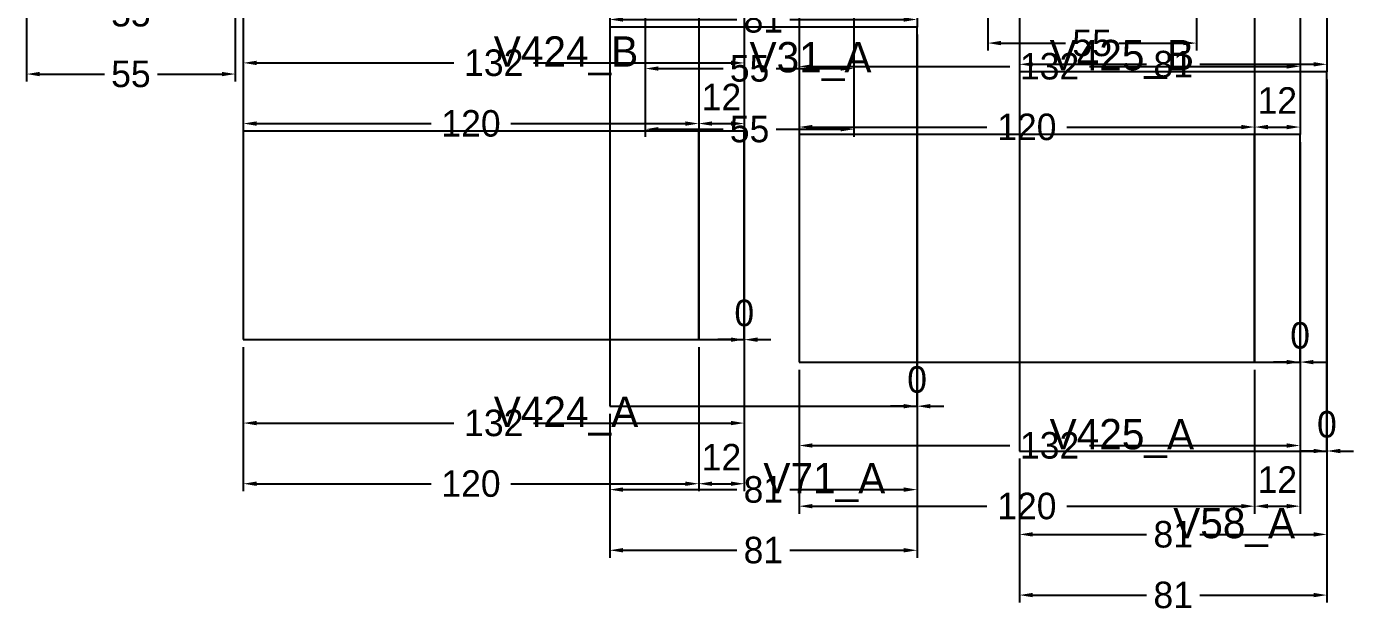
# Model space of a CAD drawing. Header units: metres. Extents: x 946 to 6411, y 1397 to 3666.
# Drawn here: x 5181 to 5530.6, y 1884.6 to 2039.2 of the extents above; entities that cross this region are included whole.
import ezdxf

# ---------------------------------------------------------------- set-up
doc = ezdxf.new("R2010")
doc.units = ezdxf.units.M
doc.layers.add('COTA', color=3, linetype='Continuous')
doc.dimstyles.new('COTA_VIG', dxfattribs={"dimtxt": 7, "dimasz": 3.5, "dimexe": 2, "dimexo": 2, "dimgap": 1.5, "dimtad": 1, "dimdec": 1, "dimcen": 2.5, "dimclrd": 3, "dimclre": 3, "dimclrt": 3, "dimazin": 3, "dimtfac": 1, "dimtmove": 0, "dimatfit": 3})

# ---------------------------------------------------------------- blocks, each defined once
blk = doc.blocks.new('_CLOSEDFILLED')
at = {"color": 0, "linetype": 'BYBLOCK'}
blk.add_solid([(-1, 0.164), (0, 0), (-1, -0.164)], dxfattribs=at)
blk = doc.blocks.new('*D328')
at = {"color": 3}
for p, q in [((5180.97, 2062.63), (5180.97, 2040.63)), ((5235.97, 2062.63), (5235.97, 2040.63)), ((5184.47, 2042.63), (5201.47, 2042.63)), ((5215.47, 2042.63), (5232.47, 2042.63))]:
    blk.add_line(p, q, dxfattribs=at)
at = {"layer": 'Defpoints'}
for p in [(5180.97, 2064.63), (5235.97, 2064.63), (5180.97, 2042.63)]:
    blk.add_point(p, dxfattribs=at)
at = {"layer": 'COTA', "color": 3, "xscale": 3.5, "yscale": 3.5, "rotation": 180}
blk.add_blockref('_CLOSEDFILLED', (5180.97, 2042.63), dxfattribs=at)
at = {"layer": 'COTA', "color": 3, "xscale": 3.5, "yscale": 3.5}
blk.add_blockref('_CLOSEDFILLED', (5235.97, 2042.63), dxfattribs=at)
at = {"layer": 'COTA', "color": 3, "insert": (5208.47, 2042.63), "char_height": 7, "attachment_point": 5}
blk.add_mtext('55', dxfattribs=at)
blk = doc.blocks.new('*D329')
at = {"color": 3}
for p, q in [((5180.97, 2062.63), (5180.97, 2024.63)), ((5235.97, 2062.63), (5235.97, 2024.63)), ((5184.47, 2026.63), (5201.47, 2026.63)), ((5215.47, 2026.63), (5232.47, 2026.63))]:
    blk.add_line(p, q, dxfattribs=at)
at = {"layer": 'Defpoints'}
for p in [(5180.97, 2064.63), (5235.97, 2064.63), (5180.97, 2026.63)]:
    blk.add_point(p, dxfattribs=at)
at = {"layer": 'COTA', "color": 3, "xscale": 3.5, "yscale": 3.5, "rotation": 180}
blk.add_blockref('_CLOSEDFILLED', (5180.97, 2026.63), dxfattribs=at)
at = {"layer": 'COTA', "color": 3, "xscale": 3.5, "yscale": 3.5}
blk.add_blockref('_CLOSEDFILLED', (5235.97, 2026.63), dxfattribs=at)
at = {"layer": 'COTA', "color": 3, "insert": (5208.47, 2026.63), "char_height": 7, "attachment_point": 5}
blk.add_mtext('55', dxfattribs=at)
blk = doc.blocks.new('*D337')
at = {"color": 3}
for p, q in [((5343.97, 2048.08), (5343.97, 2026.08)), ((5398.97, 2048.08), (5398.97, 2026.08)), ((5347.47, 2028.08), (5364.47, 2028.08)), ((5378.47, 2028.08), (5395.47, 2028.08))]:
    blk.add_line(p, q, dxfattribs=at)
at = {"layer": 'Defpoints'}
for p in [(5343.97, 2050.08), (5398.97, 2050.08), (5343.97, 2028.08)]:
    blk.add_point(p, dxfattribs=at)
at = {"layer": 'COTA', "color": 3, "xscale": 3.5, "yscale": 3.5, "rotation": 180}
blk.add_blockref('_CLOSEDFILLED', (5343.97, 2028.08), dxfattribs=at)
at = {"layer": 'COTA', "color": 3, "xscale": 3.5, "yscale": 3.5}
blk.add_blockref('_CLOSEDFILLED', (5398.97, 2028.08), dxfattribs=at)
at = {"layer": 'COTA', "color": 3, "insert": (5371.47, 2028.08), "char_height": 7, "attachment_point": 5}
blk.add_mtext('55', dxfattribs=at)
blk = doc.blocks.new('*D338')
at = {"color": 3}
for p, q in [((5343.97, 2048.08), (5343.97, 2010.08)), ((5398.97, 2048.08), (5398.97, 2010.08)), ((5347.47, 2012.08), (5364.47, 2012.08)), ((5378.47, 2012.08), (5395.47, 2012.08))]:
    blk.add_line(p, q, dxfattribs=at)
at = {"layer": 'Defpoints'}
for p in [(5343.97, 2050.08), (5398.97, 2050.08), (5343.97, 2012.08)]:
    blk.add_point(p, dxfattribs=at)
at = {"layer": 'COTA', "color": 3, "xscale": 3.5, "yscale": 3.5, "rotation": 180}
blk.add_blockref('_CLOSEDFILLED', (5343.97, 2012.08), dxfattribs=at)
at = {"layer": 'COTA', "color": 3, "xscale": 3.5, "yscale": 3.5}
blk.add_blockref('_CLOSEDFILLED', (5398.97, 2012.08), dxfattribs=at)
at = {"layer": 'COTA', "color": 3, "insert": (5371.47, 2012.08), "char_height": 7, "attachment_point": 5}
blk.add_mtext('55', dxfattribs=at)
blk = doc.blocks.new('*D484')
at = {"color": 3}
for p, q in [((5442.58, 1925.2), (5442.58, 1903.2)), ((5523.58, 1925.2), (5523.58, 1903.2)), ((5446.08, 1905.2), (5476.08, 1905.2)), ((5490.08, 1905.2), (5520.08, 1905.2))]:
    blk.add_line(p, q, dxfattribs=at)
at = {"layer": 'Defpoints'}
for p in [(5442.58, 1927.2), (5523.58, 1927.2), (5442.58, 1905.2)]:
    blk.add_point(p, dxfattribs=at)
at = {"layer": 'COTA', "color": 3, "xscale": 3.5, "yscale": 3.5, "rotation": 180}
blk.add_blockref('_CLOSEDFILLED', (5442.58, 1905.2), dxfattribs=at)
at = {"layer": 'COTA', "color": 3, "xscale": 3.5, "yscale": 3.5}
blk.add_blockref('_CLOSEDFILLED', (5523.58, 1905.2), dxfattribs=at)
at = {"layer": 'COTA', "color": 3, "insert": (5483.08, 1905.2), "char_height": 7, "attachment_point": 5}
blk.add_mtext('81', dxfattribs=at)
blk = doc.blocks.new('*D485')
at = {"color": 3}
for p, q in [((5442.58, 1925.2), (5442.58, 1887.2)), ((5523.58, 1925.2), (5523.58, 1887.2)), ((5446.08, 1889.2), (5476.08, 1889.2)), ((5490.08, 1889.2), (5520.08, 1889.2))]:
    blk.add_line(p, q, dxfattribs=at)
at = {"layer": 'Defpoints'}
for p in [(5442.58, 1927.2), (5523.58, 1927.2), (5442.58, 1889.2)]:
    blk.add_point(p, dxfattribs=at)
at = {"layer": 'COTA', "color": 3, "xscale": 3.5, "yscale": 3.5, "rotation": 180}
blk.add_blockref('_CLOSEDFILLED', (5442.58, 1889.2), dxfattribs=at)
at = {"layer": 'COTA', "color": 3, "xscale": 3.5, "yscale": 3.5}
blk.add_blockref('_CLOSEDFILLED', (5523.58, 1889.2), dxfattribs=at)
at = {"layer": 'COTA', "color": 3, "insert": (5483.08, 1889.2), "char_height": 7, "attachment_point": 5}
blk.add_mtext('81', dxfattribs=at)
blk = doc.blocks.new('*D488')
at = {"color": 3}
for p, q in [((5442.58, 2065.2), (5442.58, 2027.2)), ((5523.58, 2065.2), (5523.58, 2027.2)), ((5446.08, 2029.2), (5476.08, 2029.2)), ((5490.08, 2029.2), (5520.08, 2029.2))]:
    blk.add_line(p, q, dxfattribs=at)
at = {"layer": 'Defpoints'}
for p in [(5442.58, 2067.2), (5523.58, 2067.2), (5442.58, 2029.2)]:
    blk.add_point(p, dxfattribs=at)
at = {"layer": 'COTA', "color": 3, "xscale": 3.5, "yscale": 3.5, "rotation": 180}
blk.add_blockref('_CLOSEDFILLED', (5442.58, 2029.2), dxfattribs=at)
at = {"layer": 'COTA', "color": 3, "xscale": 3.5, "yscale": 3.5}
blk.add_blockref('_CLOSEDFILLED', (5523.58, 2029.2), dxfattribs=at)
at = {"layer": 'COTA', "color": 3, "insert": (5483.08, 2029.2), "char_height": 7, "attachment_point": 5}
blk.add_mtext('81', dxfattribs=at)
blk = doc.blocks.new('*D643')
at = {"color": 3}
for p, q in [((5334.61, 1937.02), (5334.61, 1915.02)), ((5415.61, 1937.02), (5415.61, 1915.02)), ((5338.11, 1917.02), (5368.11, 1917.02)), ((5382.11, 1917.02), (5412.11, 1917.02))]:
    blk.add_line(p, q, dxfattribs=at)
at = {"layer": 'Defpoints'}
for p in [(5334.61, 1939.02), (5415.61, 1939.02), (5334.61, 1917.02)]:
    blk.add_point(p, dxfattribs=at)
at = {"layer": 'COTA', "color": 3, "xscale": 3.5, "yscale": 3.5, "rotation": 180}
blk.add_blockref('_CLOSEDFILLED', (5334.61, 1917.02), dxfattribs=at)
at = {"layer": 'COTA', "color": 3, "xscale": 3.5, "yscale": 3.5}
blk.add_blockref('_CLOSEDFILLED', (5415.61, 1917.02), dxfattribs=at)
at = {"layer": 'COTA', "color": 3, "insert": (5375.11, 1917.02), "char_height": 7, "attachment_point": 5}
blk.add_mtext('81', dxfattribs=at)
blk = doc.blocks.new('*D644')
at = {"color": 3}
for p, q in [((5334.61, 1937.02), (5334.61, 1899.02)), ((5415.61, 1937.02), (5415.61, 1899.02)), ((5338.11, 1901.02), (5368.11, 1901.02)), ((5382.11, 1901.02), (5412.11, 1901.02))]:
    blk.add_line(p, q, dxfattribs=at)
at = {"layer": 'Defpoints'}
for p in [(5334.61, 1939.02), (5415.61, 1939.02), (5334.61, 1901.02)]:
    blk.add_point(p, dxfattribs=at)
at = {"layer": 'COTA', "color": 3, "xscale": 3.5, "yscale": 3.5, "rotation": 180}
blk.add_blockref('_CLOSEDFILLED', (5334.61, 1901.02), dxfattribs=at)
at = {"layer": 'COTA', "color": 3, "xscale": 3.5, "yscale": 3.5}
blk.add_blockref('_CLOSEDFILLED', (5415.61, 1901.02), dxfattribs=at)
at = {"layer": 'COTA', "color": 3, "insert": (5375.11, 1901.02), "char_height": 7, "attachment_point": 5}
blk.add_mtext('81', dxfattribs=at)
blk = doc.blocks.new('*D647')
at = {"color": 3}
for p, q in [((5334.61, 2077.02), (5334.61, 2039.02)), ((5415.61, 2077.02), (5415.61, 2039.02)), ((5338.11, 2041.02), (5368.11, 2041.02)), ((5382.11, 2041.02), (5412.11, 2041.02))]:
    blk.add_line(p, q, dxfattribs=at)
at = {"layer": 'Defpoints'}
for p in [(5334.61, 2079.02), (5415.61, 2079.02), (5334.61, 2041.02)]:
    blk.add_point(p, dxfattribs=at)
at = {"layer": 'COTA', "color": 3, "xscale": 3.5, "yscale": 3.5, "rotation": 180}
blk.add_blockref('_CLOSEDFILLED', (5334.61, 2041.02), dxfattribs=at)
at = {"layer": 'COTA', "color": 3, "xscale": 3.5, "yscale": 3.5}
blk.add_blockref('_CLOSEDFILLED', (5415.61, 2041.02), dxfattribs=at)
at = {"layer": 'COTA', "color": 3, "insert": (5375.11, 2041.02), "char_height": 7, "attachment_point": 5}
blk.add_mtext('81', dxfattribs=at)
blk = doc.blocks.new('*D2047')
at = {"color": 3}
for p, q in [((5238.07, 1954.57), (5238.07, 1932.57)), ((5370.07, 1954.57), (5370.07, 1932.57)), ((5241.57, 1934.57), (5293.57, 1934.57)), ((5314.57, 1934.57), (5366.57, 1934.57))]:
    blk.add_line(p, q, dxfattribs=at)
at = {"layer": 'Defpoints'}
for p in [(5238.07, 1956.57), (5370.07, 1956.57), (5238.07, 1934.57)]:
    blk.add_point(p, dxfattribs=at)
at = {"layer": 'COTA', "color": 3, "xscale": 3.5, "yscale": 3.5, "rotation": 180}
blk.add_blockref('_CLOSEDFILLED', (5238.07, 1934.57), dxfattribs=at)
at = {"layer": 'COTA', "color": 3, "xscale": 3.5, "yscale": 3.5}
blk.add_blockref('_CLOSEDFILLED', (5370.07, 1934.57), dxfattribs=at)
at = {"layer": 'COTA', "color": 3, "insert": (5304.07, 1934.57), "char_height": 7, "attachment_point": 5}
blk.add_mtext('132', dxfattribs=at)
blk = doc.blocks.new('*D2048')
at = {"color": 3}
for p, q in [((5238.07, 1954.57), (5238.07, 1916.57)), ((5358.07, 1954.57), (5358.07, 1916.57)), ((5241.57, 1918.57), (5287.57, 1918.57)), ((5308.57, 1918.57), (5354.57, 1918.57))]:
    blk.add_line(p, q, dxfattribs=at)
at = {"layer": 'Defpoints'}
for p in [(5238.07, 1956.57), (5358.07, 1956.57), (5238.07, 1918.57)]:
    blk.add_point(p, dxfattribs=at)
at = {"layer": 'COTA', "color": 3, "xscale": 3.5, "yscale": 3.5, "rotation": 180}
blk.add_blockref('_CLOSEDFILLED', (5238.07, 1918.57), dxfattribs=at)
at = {"layer": 'COTA', "color": 3, "xscale": 3.5, "yscale": 3.5}
blk.add_blockref('_CLOSEDFILLED', (5358.07, 1918.57), dxfattribs=at)
at = {"layer": 'COTA', "color": 3, "insert": (5298.07, 1918.57), "char_height": 7, "attachment_point": 5}
blk.add_mtext('120', dxfattribs=at)
blk = doc.blocks.new('*D2051')
at = {"color": 3}
for p, q in [((5238.07, 2049.57), (5238.07, 2027.57)), ((5370.07, 2049.57), (5370.07, 2027.57)), ((5241.57, 2029.57), (5293.57, 2029.57)), ((5314.57, 2029.57), (5366.57, 2029.57))]:
    blk.add_line(p, q, dxfattribs=at)
at = {"layer": 'Defpoints'}
for p in [(5238.07, 2051.57), (5370.07, 2051.57), (5238.07, 2029.57)]:
    blk.add_point(p, dxfattribs=at)
at = {"layer": 'COTA', "color": 3, "xscale": 3.5, "yscale": 3.5, "rotation": 180}
blk.add_blockref('_CLOSEDFILLED', (5238.07, 2029.57), dxfattribs=at)
at = {"layer": 'COTA', "color": 3, "xscale": 3.5, "yscale": 3.5}
blk.add_blockref('_CLOSEDFILLED', (5370.07, 2029.57), dxfattribs=at)
at = {"layer": 'COTA', "color": 3, "insert": (5304.07, 2029.57), "char_height": 7, "attachment_point": 5}
blk.add_mtext('132', dxfattribs=at)
blk = doc.blocks.new('*D2052')
at = {"color": 3}
for p, q in [((5238.07, 2049.57), (5238.07, 2011.57)), ((5358.07, 2049.57), (5358.07, 2011.57)), ((5241.57, 2013.57), (5287.57, 2013.57)), ((5308.57, 2013.57), (5354.57, 2013.57))]:
    blk.add_line(p, q, dxfattribs=at)
at = {"layer": 'Defpoints'}
for p in [(5238.07, 2051.57), (5358.07, 2051.57), (5238.07, 2013.57)]:
    blk.add_point(p, dxfattribs=at)
at = {"layer": 'COTA', "color": 3, "xscale": 3.5, "yscale": 3.5, "rotation": 180}
blk.add_blockref('_CLOSEDFILLED', (5238.07, 2013.57), dxfattribs=at)
at = {"layer": 'COTA', "color": 3, "xscale": 3.5, "yscale": 3.5}
blk.add_blockref('_CLOSEDFILLED', (5358.07, 2013.57), dxfattribs=at)
at = {"layer": 'COTA', "color": 3, "insert": (5298.07, 2013.57), "char_height": 7, "attachment_point": 5}
blk.add_mtext('120', dxfattribs=at)
blk = doc.blocks.new('*D2059')
at = {"color": 3}
for p, q in [((5384.52, 1948.65), (5384.52, 1926.65)), ((5516.52, 1948.65), (5516.52, 1926.65)), ((5388.02, 1928.65), (5440.02, 1928.65)), ((5461.02, 1928.65), (5513.02, 1928.65))]:
    blk.add_line(p, q, dxfattribs=at)
at = {"layer": 'Defpoints'}
for p in [(5384.52, 1950.65), (5516.52, 1950.65), (5384.52, 1928.65)]:
    blk.add_point(p, dxfattribs=at)
at = {"layer": 'COTA', "color": 3, "xscale": 3.5, "yscale": 3.5, "rotation": 180}
blk.add_blockref('_CLOSEDFILLED', (5384.52, 1928.65), dxfattribs=at)
at = {"layer": 'COTA', "color": 3, "xscale": 3.5, "yscale": 3.5}
blk.add_blockref('_CLOSEDFILLED', (5516.52, 1928.65), dxfattribs=at)
at = {"layer": 'COTA', "color": 3, "insert": (5450.52, 1928.65), "char_height": 7, "attachment_point": 5}
blk.add_mtext('132', dxfattribs=at)
blk = doc.blocks.new('*D2060')
at = {"color": 3}
for p, q in [((5384.52, 1948.65), (5384.52, 1910.65)), ((5504.52, 1948.65), (5504.52, 1910.65)), ((5388.02, 1912.65), (5434.02, 1912.65)), ((5455.02, 1912.65), (5501.02, 1912.65))]:
    blk.add_line(p, q, dxfattribs=at)
at = {"layer": 'Defpoints'}
for p in [(5384.52, 1950.65), (5504.52, 1950.65), (5384.52, 1912.65)]:
    blk.add_point(p, dxfattribs=at)
at = {"layer": 'COTA', "color": 3, "xscale": 3.5, "yscale": 3.5, "rotation": 180}
blk.add_blockref('_CLOSEDFILLED', (5384.52, 1912.65), dxfattribs=at)
at = {"layer": 'COTA', "color": 3, "xscale": 3.5, "yscale": 3.5}
blk.add_blockref('_CLOSEDFILLED', (5504.52, 1912.65), dxfattribs=at)
at = {"layer": 'COTA', "color": 3, "insert": (5444.52, 1912.65), "char_height": 7, "attachment_point": 5}
blk.add_mtext('120', dxfattribs=at)
blk = doc.blocks.new('*D2063')
at = {"color": 3}
for p, q in [((5384.52, 2048.65), (5384.52, 2026.65)), ((5516.52, 2048.65), (5516.52, 2026.65)), ((5388.02, 2028.65), (5440.02, 2028.65)), ((5461.02, 2028.65), (5513.02, 2028.65))]:
    blk.add_line(p, q, dxfattribs=at)
at = {"layer": 'Defpoints'}
for p in [(5384.52, 2050.65), (5516.52, 2050.65), (5384.52, 2028.65)]:
    blk.add_point(p, dxfattribs=at)
at = {"layer": 'COTA', "color": 3, "xscale": 3.5, "yscale": 3.5, "rotation": 180}
blk.add_blockref('_CLOSEDFILLED', (5384.52, 2028.65), dxfattribs=at)
at = {"layer": 'COTA', "color": 3, "xscale": 3.5, "yscale": 3.5}
blk.add_blockref('_CLOSEDFILLED', (5516.52, 2028.65), dxfattribs=at)
at = {"layer": 'COTA', "color": 3, "insert": (5450.52, 2028.65), "char_height": 7, "attachment_point": 5}
blk.add_mtext('132', dxfattribs=at)
blk = doc.blocks.new('*D2064')
at = {"color": 3}
for p, q in [((5384.52, 2048.65), (5384.52, 2010.65)), ((5504.52, 2048.65), (5504.52, 2010.65)), ((5388.02, 2012.65), (5434.02, 2012.65)), ((5455.02, 2012.65), (5501.02, 2012.65))]:
    blk.add_line(p, q, dxfattribs=at)
at = {"layer": 'Defpoints'}
for p in [(5384.52, 2050.65), (5504.52, 2050.65), (5384.52, 2012.65)]:
    blk.add_point(p, dxfattribs=at)
at = {"layer": 'COTA', "color": 3, "xscale": 3.5, "yscale": 3.5, "rotation": 180}
blk.add_blockref('_CLOSEDFILLED', (5384.52, 2012.65), dxfattribs=at)
at = {"layer": 'COTA', "color": 3, "xscale": 3.5, "yscale": 3.5}
blk.add_blockref('_CLOSEDFILLED', (5504.52, 2012.65), dxfattribs=at)
at = {"layer": 'COTA', "color": 3, "insert": (5444.52, 2012.65), "char_height": 7, "attachment_point": 5}
blk.add_mtext('120', dxfattribs=at)
blk = doc.blocks.new('*D2072')
at = {"color": 3}
for p, q in [((5434.22, 2070.8), (5434.22, 2032.8)), ((5489.22, 2070.8), (5489.22, 2032.8)), ((5437.72, 2034.8), (5454.72, 2034.8)), ((5468.72, 2034.8), (5485.72, 2034.8))]:
    blk.add_line(p, q, dxfattribs=at)
at = {"layer": 'Defpoints'}
for p in [(5434.22, 2072.8), (5489.22, 2072.8), (5434.22, 2034.8)]:
    blk.add_point(p, dxfattribs=at)
at = {"layer": 'COTA', "color": 3, "xscale": 3.5, "yscale": 3.5, "rotation": 180}
blk.add_blockref('_CLOSEDFILLED', (5434.22, 2034.8), dxfattribs=at)
at = {"layer": 'COTA', "color": 3, "xscale": 3.5, "yscale": 3.5}
blk.add_blockref('_CLOSEDFILLED', (5489.22, 2034.8), dxfattribs=at)
at = {"layer": 'COTA', "color": 3, "insert": (5461.72, 2034.8), "char_height": 7, "attachment_point": 5}
blk.add_mtext('55', dxfattribs=at)

msp = doc.modelspace()

# ---------------------------------------------------------------- linework, layer by layer
at = {"layer": 'Paineis'}
for points in [[(5334.61, 1939.02), (5415.61, 1939.02), (5415.61, 2039.02), (5334.61, 2039.02)], [(5442.58, 1927.2), (5523.58, 1927.2), (5523.58, 2027.2), (5442.58, 2027.2)], [(5238.07, 1956.57), (5358.07, 1956.57), (5358.07, 2011.57), (5238.07, 2011.57)], [(5358.07, 1956.57), (5370.07, 1956.57), (5370.07, 2011.57), (5358.07, 2011.57)], [(5384.52, 1950.65), (5504.52, 1950.65), (5504.52, 2010.65), (5384.52, 2010.65)], [(5504.52, 1950.65), (5516.52, 1950.65), (5516.52, 2010.65), (5504.52, 2010.65)]]:
    msp.add_lwpolyline(points, close=True, dxfattribs=at)

# ---------------------------------------------------------------- texts
at = {"layer": 'Texto Secao', "char_height": 8, "attachment_point": 1}
for s, insert in [('V424_B', (5304.07, 2036.57)), ('V31_A', (5371.47, 2035.08)), ('V425_B', (5450.52, 2035.65)), ('V424_A', (5304.07, 1941.57)), ('V425_A', (5450.52, 1935.65)), ('V71_A', (5375.11, 1924.02)), ('V58_A', (5483.08, 1912.2))]:
    msp.add_mtext(s, dxfattribs=dict(at, insert=insert))

# ---------------------------------------------------------------- dimensions: what is measured, and where the dimension line sits
at = {"layer": 'COTA'}
for base, p1, p2, picture, middle in [((5334.61, 2041.02), (5334.61, 2079.02), (5415.61, 2079.02), '*D647', (5375.11, 2041.02)), ((5434.22, 2034.8), (5434.22, 2072.8), (5489.22, 2072.8), '*D2072', (5461.72, 2034.8)), ((5442.58, 2029.2), (5442.58, 2067.2), (5523.58, 2067.2), '*D488', (5483.08, 2029.2)), ((5180.97, 2042.63), (5180.97, 2064.63), (5235.97, 2064.63), '*D328', (5208.47, 2042.63)), ((5180.97, 2026.63), (5180.97, 2064.63), (5235.97, 2064.63), '*D329', (5208.47, 2026.63)), ((5238.07, 2029.57), (5238.07, 2051.57), (5370.07, 2051.57), '*D2051', (5304.07, 2029.57)), ((5238.07, 2013.57), (5238.07, 2051.57), (5358.07, 2051.57), '*D2052', (5298.07, 2013.57)), ((5343.97, 2028.08), (5343.97, 2050.08), (5398.97, 2050.08), '*D337', (5371.47, 2028.08)), ((5343.97, 2012.08), (5343.97, 2050.08), (5398.97, 2050.08), '*D338', (5371.47, 2012.08)), ((5384.52, 2028.65), (5384.52, 2050.65), (5516.52, 2050.65), '*D2063', (5450.52, 2028.65)), ((5384.52, 2012.65), (5384.52, 2050.65), (5504.52, 2050.65), '*D2064', (5444.52, 2012.65)), ((5238.07, 1934.57), (5238.07, 1956.57), (5370.07, 1956.57), '*D2047', (5304.07, 1934.57)), ((5238.07, 1918.57), (5238.07, 1956.57), (5358.07, 1956.57), '*D2048', (5298.07, 1918.57)), ((5384.52, 1928.65), (5384.52, 1950.65), (5516.52, 1950.65), '*D2059', (5450.52, 1928.65)), ((5384.52, 1912.65), (5384.52, 1950.65), (5504.52, 1950.65), '*D2060', (5444.52, 1912.65)), ((5334.61, 1917.02), (5334.61, 1939.02), (5415.61, 1939.02), '*D643', (5375.11, 1917.02)), ((5334.61, 1901.02), (5334.61, 1939.02), (5415.61, 1939.02), '*D644', (5375.11, 1901.02)), ((5442.58, 1905.2), (5442.58, 1927.2), (5523.58, 1927.2), '*D484', (5483.08, 1905.2)), ((5442.58, 1889.2), (5442.58, 1927.2), (5523.58, 1927.2), '*D485', (5483.08, 1889.2))]:
    dim = msp.add_linear_dim(base=base, p1=p1, p2=p2, dimstyle='COTA_VIG', dxfattribs=at)
    dim.commit()
    dim.dimension.update_dxf_attribs({"geometry": picture, "text_midpoint": middle})
for base, p1, p2 in [((5358.07, 2013.57), (5358.07, 2051.57), (5370.07, 2051.57)), ((5504.52, 2012.65), (5504.52, 2050.65), (5516.52, 2050.65)), ((5415.61, 1939.02), (5415.61, 1939.02), (5415.61, 2039.02)), ((5523.58, 1927.2), (5523.58, 1927.2), (5523.58, 2027.2)), ((5370.07, 1956.57), (5370.07, 1956.57), (5370.07, 2011.57)), ((5516.52, 1950.65), (5516.52, 1950.65), (5516.52, 2010.65)), ((5358.07, 1918.57), (5358.07, 1956.57), (5370.07, 1956.57)), ((5504.52, 1912.65), (5504.52, 1950.65), (5516.52, 1950.65))]:
    msp.add_linear_dim(base=base, p1=p1, p2=p2, dimstyle='COTA_VIG', dxfattribs=at).render()

doc.saveas('drawing.dxf')
